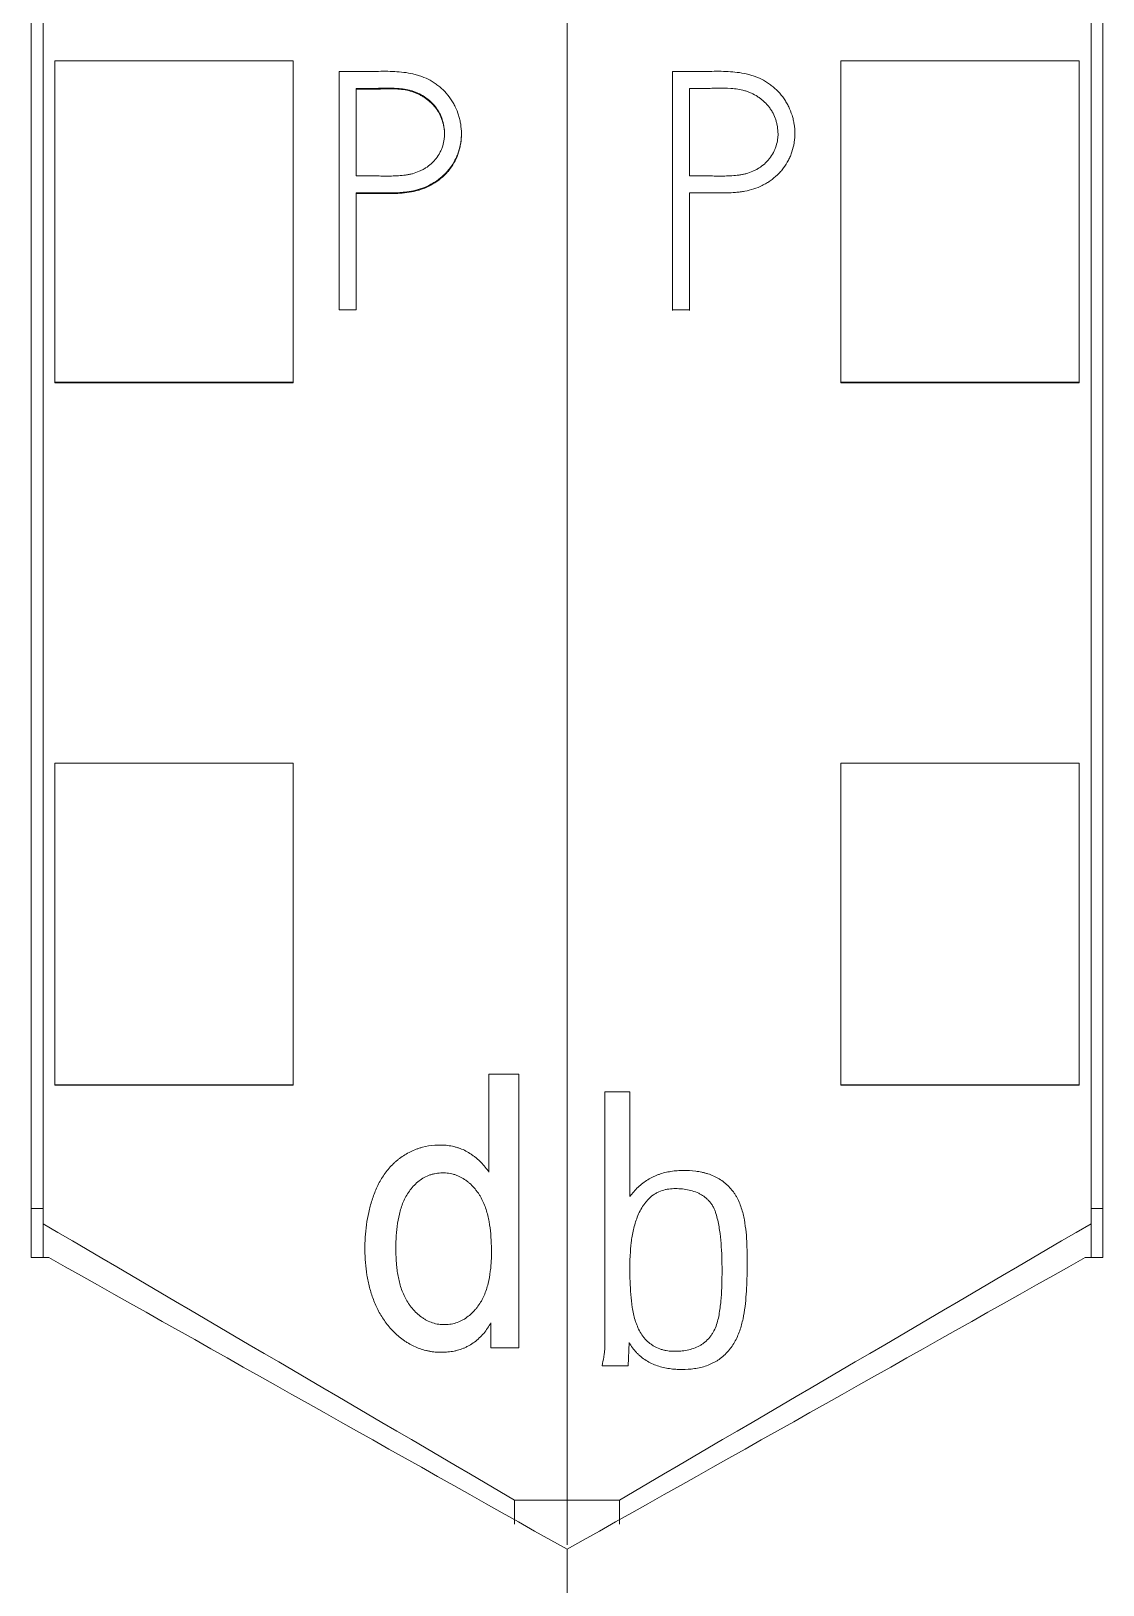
# Model space of a CAD drawing. Header units: millimetres. Extents: x 4137 to 6698, y 1400 to 3585.
# Drawn here: x 6142.55 to 6151.55, y 3246.34 to 3259.4 of the extents above; entities that cross this region are included whole.
import ezdxf

# ---------------------------------------------------------------- set-up
doc = ezdxf.new("R2010")
doc.units = ezdxf.units.MM
doc.layers.add('000-PI-Oprema', color=30, linetype='Continuous', lineweight=5)

msp = doc.modelspace()

# ---------------------------------------------------------------- linework, layer by layer
at = {"layer": '000-PI-Oprema', "color": 0, "linetype": 'ByBlock', "lineweight": 0}
for p, q in [((6147.048, 3360.472), (6147.048, 3247.054)), ((6147.048, 3360.472), (6147.048, 3247.054)), ((6142.648, 3249.376), (6142.648, 3358.191)), ((6151.448, 3358.191), (6151.448, 3249.376)), ((6142.748, 3256.446), (6142.748, 3259.147)), ((6142.748, 3259.147), (6144.748, 3259.147)), ((6144.748, 3256.446), (6144.748, 3259.147)), ((6149.348, 3256.446), (6149.348, 3259.147)), ((6151.348, 3259.147), (6149.348, 3259.147)), ((6151.348, 3256.446), (6151.348, 3259.147)), ((6145.135, 3259.057), (6145.135, 3257.055)), ((6147.935, 3259.057), (6147.935, 3257.055)), ((6145.276, 3258.18), (6145.276, 3258.915)), ((6148.076, 3258.18), (6148.076, 3258.915)), ((6146.161, 3258.529), (6146.161, 3258.535)), ((6148.961, 3258.529), (6148.961, 3258.535)), ((6145.276, 3257.055), (6145.276, 3258.038)), ((6148.076, 3257.055), (6148.076, 3258.038)), ((6145.135, 3257.055), (6145.276, 3257.055)), ((6147.935, 3257.055), (6148.076, 3257.055)), ((6147.935, 3257.055), (6147.935, 3257.049)), ((6148.076, 3257.055), (6148.076, 3257.049)), ((6142.748, 3256.441), (6142.748, 3256.446)), ((6142.748, 3256.446), (6144.748, 3256.446)), ((6142.748, 3256.441), (6144.748, 3256.441)), ((6144.748, 3256.441), (6144.748, 3256.446)), ((6149.348, 3256.441), (6149.348, 3256.446)), ((6151.348, 3256.446), (6149.348, 3256.446)), ((6151.348, 3256.441), (6149.348, 3256.441)), ((6151.348, 3256.441), (6151.348, 3256.446)), ((6142.748, 3250.544), (6142.748, 3253.245)), ((6142.748, 3253.245), (6144.748, 3253.245)), ((6144.748, 3250.544), (6144.748, 3253.245)), ((6149.348, 3250.544), (6149.348, 3253.245)), ((6151.348, 3253.245), (6149.348, 3253.245)), ((6151.348, 3250.544), (6151.348, 3253.245)), ((6142.748, 3250.541), (6142.748, 3250.544)), ((6142.748, 3250.544), (6144.748, 3250.544)), ((6142.748, 3250.541), (6144.748, 3250.541)), ((6144.748, 3250.541), (6144.748, 3250.544)), ((6146.392, 3250.633), (6146.392, 3249.808)), ((6146.644, 3250.633), (6146.392, 3250.633)), ((6146.644, 3248.333), (6146.644, 3250.633)), ((6151.348, 3250.544), (6149.348, 3250.544)), ((6149.348, 3250.541), (6149.348, 3250.544)), ((6151.348, 3250.541), (6149.348, 3250.541)), ((6151.348, 3250.541), (6151.348, 3250.544)), ((6147.576, 3250.483), (6147.365, 3250.483)), ((6147.576, 3249.604), (6147.576, 3250.483)), ((6142.548, 3249.505), (6142.648, 3249.505)), ((6151.548, 3249.505), (6151.448, 3249.505)), ((6142.648, 3249.091), (6142.648, 3249.376)), ((6151.448, 3249.376), (6151.448, 3249.091)), ((6142.548, 3249.091), (6142.698, 3249.091)), ((6151.398, 3249.091), (6151.548, 3249.091)), ((6146.409, 3248.543), (6146.409, 3248.333)), ((6146.409, 3248.333), (6146.644, 3248.333)), ((6147.561, 3248.183), (6147.569, 3248.377)), ((6147.344, 3248.183), (6147.561, 3248.183)), ((6146.608, 3247.054), (6146.608, 3246.851)), ((6147.048, 3247.054), (6146.608, 3247.054)), ((6147.048, 3247.054), (6147.048, 3246.677)), ((6147.048, 3247.054), (6147.048, 3246.684)), ((6147.488, 3247.054), (6147.048, 3247.054)), ((6147.488, 3246.851), (6147.488, 3247.054))]:
    msp.add_line(p, q, dxfattribs=at)
for points, knots in [([(6142.548, 3249.091), (6142.548, 3252.431), (6142.548, 3260.396), (6142.548, 3273.036), (6142.548, 3288.522), (6142.548, 3302.817), (6142.548, 3317.027), (6142.548, 3331.593), (6142.548, 3345.763), (6142.548, 3355.333), (6142.548, 3358.377)], [0, 0, 0, 0, 0.091483, 0.21812, 0.346206, 0.515858, 0.610111, 0.736264, 0.916066, 1, 1, 1, 1]), ([(6151.548, 3358.377), (6151.548, 3355.333), (6151.548, 3345.763), (6151.548, 3331.593), (6151.548, 3317.027), (6151.548, 3302.817), (6151.548, 3288.522), (6151.548, 3273.036), (6151.548, 3260.396), (6151.548, 3252.431), (6151.548, 3249.091)], [0, 0, 0, 0, 0.083934, 0.263736, 0.389889, 0.484142, 0.653794, 0.78188, 0.908517, 1, 1, 1, 1]), ([(6145.276, 3258.038), (6145.328, 3258.038), (6145.379, 3258.038), (6145.483, 3258.038), (6145.534, 3258.037), (6145.612, 3258.038), (6145.638, 3258.039), (6145.676, 3258.043), (6145.689, 3258.044), (6145.715, 3258.047), (6145.728, 3258.049), (6145.766, 3258.056), (6145.791, 3258.062), (6145.84, 3258.078), (6145.864, 3258.088), (6145.899, 3258.106), (6145.911, 3258.112), (6145.933, 3258.125), (6145.944, 3258.132), (6145.975, 3258.154), (6145.995, 3258.17), (6146.024, 3258.197), (6146.033, 3258.206), (6146.05, 3258.226), (6146.058, 3258.236), (6146.082, 3258.267), (6146.095, 3258.288), (6146.113, 3258.323), (6146.119, 3258.334), (6146.129, 3258.358), (6146.133, 3258.371), (6146.145, 3258.408), (6146.151, 3258.433), (6146.157, 3258.471), (6146.159, 3258.484), (6146.16, 3258.51), (6146.161, 3258.523), (6146.161, 3258.562), (6146.159, 3258.588), (6146.153, 3258.626), (6146.151, 3258.639), (6146.145, 3258.664), (6146.141, 3258.677), (6146.13, 3258.714), (6146.12, 3258.738), (6146.104, 3258.773), (6146.098, 3258.784), (6146.085, 3258.806), (6146.078, 3258.817), (6146.055, 3258.85), (6146.039, 3258.869), (6146.003, 3258.907), (6145.984, 3258.924), (6145.953, 3258.948), (6145.943, 3258.956), (6145.921, 3258.97), (6145.91, 3258.977), (6145.876, 3258.995), (6145.853, 3259.006), (6145.816, 3259.019), (6145.804, 3259.023), (6145.779, 3259.03), (6145.766, 3259.034), (6145.703, 3259.048), (6145.652, 3259.054), (6145.575, 3259.058), (6145.549, 3259.059), (6145.497, 3259.059), (6145.445, 3259.058), (6145.394, 3259.057), (6145.342, 3259.057), (6145.264, 3259.056), (6145.186, 3259.057), (6145.135, 3259.057)], [0, 0, 0, 0, 0.0625, 0.0625, 0.125, 0.125, 0.15625, 0.15625, 0.171875, 0.171875, 0.1875, 0.1875, 0.21875, 0.21875, 0.25, 0.25, 0.265625, 0.265625, 0.28125, 0.28125, 0.3125, 0.3125, 0.328125, 0.328125, 0.34375, 0.34375, 0.375, 0.375, 0.390625, 0.390625, 0.40625, 0.40625, 0.4375, 0.4375, 0.453125, 0.453125, 0.46875, 0.46875, 0.5, 0.5, 0.515625, 0.515625, 0.53125, 0.53125, 0.5625, 0.5625, 0.578125, 0.578125, 0.59375, 0.59375, 0.625, 0.625, 0.65625, 0.65625, 0.671875, 0.671875, 0.6875, 0.6875, 0.71875, 0.71875, 0.734375, 0.734375, 0.75, 0.75, 0.8125, 0.8125, 0.84375, 0.84375, 0.875, 0.90625, 0.90625, 0.9375, 1, 1, 1, 1]), ([(6148.076, 3258.038), (6148.128, 3258.038), (6148.179, 3258.038), (6148.283, 3258.038), (6148.334, 3258.037), (6148.412, 3258.038), (6148.438, 3258.039), (6148.476, 3258.043), (6148.489, 3258.044), (6148.515, 3258.047), (6148.528, 3258.049), (6148.566, 3258.056), (6148.591, 3258.062), (6148.64, 3258.078), (6148.664, 3258.088), (6148.699, 3258.106), (6148.711, 3258.112), (6148.733, 3258.125), (6148.744, 3258.132), (6148.775, 3258.154), (6148.795, 3258.17), (6148.824, 3258.197), (6148.833, 3258.206), (6148.85, 3258.226), (6148.858, 3258.236), (6148.882, 3258.267), (6148.895, 3258.288), (6148.913, 3258.323), (6148.919, 3258.334), (6148.929, 3258.358), (6148.933, 3258.371), (6148.945, 3258.408), (6148.951, 3258.433), (6148.957, 3258.471), (6148.959, 3258.484), (6148.96, 3258.51), (6148.961, 3258.523), (6148.961, 3258.562), (6148.959, 3258.588), (6148.953, 3258.626), (6148.951, 3258.639), (6148.945, 3258.664), (6148.941, 3258.677), (6148.93, 3258.714), (6148.92, 3258.738), (6148.904, 3258.773), (6148.898, 3258.784), (6148.885, 3258.806), (6148.878, 3258.817), (6148.855, 3258.85), (6148.839, 3258.869), (6148.803, 3258.907), (6148.784, 3258.924), (6148.753, 3258.948), (6148.743, 3258.956), (6148.721, 3258.97), (6148.71, 3258.977), (6148.676, 3258.995), (6148.653, 3259.006), (6148.616, 3259.019), (6148.604, 3259.023), (6148.579, 3259.03), (6148.566, 3259.034), (6148.503, 3259.048), (6148.452, 3259.054), (6148.375, 3259.058), (6148.349, 3259.059), (6148.297, 3259.059), (6148.245, 3259.058), (6148.194, 3259.057), (6148.142, 3259.057), (6148.064, 3259.056), (6147.986, 3259.057), (6147.935, 3259.057)], [0, 0, 0, 0, 0.0625, 0.0625, 0.125, 0.125, 0.15625, 0.15625, 0.171875, 0.171875, 0.1875, 0.1875, 0.21875, 0.21875, 0.25, 0.25, 0.265625, 0.265625, 0.28125, 0.28125, 0.3125, 0.3125, 0.328125, 0.328125, 0.34375, 0.34375, 0.375, 0.375, 0.390625, 0.390625, 0.40625, 0.40625, 0.4375, 0.4375, 0.453125, 0.453125, 0.46875, 0.46875, 0.5, 0.5, 0.515625, 0.515625, 0.53125, 0.53125, 0.5625, 0.5625, 0.578125, 0.578125, 0.59375, 0.59375, 0.625, 0.625, 0.65625, 0.65625, 0.671875, 0.671875, 0.6875, 0.6875, 0.71875, 0.71875, 0.734375, 0.734375, 0.75, 0.75, 0.8125, 0.8125, 0.84375, 0.84375, 0.875, 0.90625, 0.90625, 0.9375, 1, 1, 1, 1]), ([(6145.276, 3258.915), (6145.315, 3258.916), (6145.353, 3258.915), (6145.412, 3258.915), (6145.431, 3258.915), (6145.47, 3258.916), (6145.489, 3258.916), (6145.547, 3258.918), (6145.586, 3258.918), (6145.644, 3258.914), (6145.663, 3258.912), (6145.701, 3258.906), (6145.721, 3258.902), (6145.749, 3258.893), (6145.759, 3258.89), (6145.777, 3258.883), (6145.787, 3258.879), (6145.814, 3258.867), (6145.831, 3258.857), (6145.856, 3258.841), (6145.864, 3258.835), (6145.88, 3258.823), (6145.888, 3258.817), (6145.91, 3258.797), (6145.924, 3258.783), (6145.943, 3258.76), (6145.949, 3258.753), (6145.96, 3258.736), (6145.966, 3258.728), (6145.981, 3258.702), (6145.989, 3258.684), (6145.999, 3258.656), (6146.002, 3258.646), (6146.008, 3258.627), (6146.01, 3258.617), (6146.016, 3258.588), (6146.018, 3258.568), (6146.02, 3258.539), (6146.02, 3258.529), (6146.019, 3258.509), (6146.018, 3258.499), (6146.014, 3258.469), (6146.01, 3258.45), (6146.001, 3258.422), (6145.997, 3258.412), (6145.99, 3258.394), (6145.985, 3258.385), (6145.971, 3258.358), (6145.961, 3258.342), (6145.942, 3258.318), (6145.936, 3258.31), (6145.922, 3258.296), (6145.915, 3258.289), (6145.893, 3258.269), (6145.877, 3258.257), (6145.852, 3258.241), (6145.843, 3258.236), (6145.825, 3258.227), (6145.816, 3258.222), (6145.789, 3258.211), (6145.77, 3258.204), (6145.741, 3258.196), (6145.732, 3258.194), (6145.712, 3258.19), (6145.702, 3258.188), (6145.673, 3258.184), (6145.653, 3258.182), (6145.613, 3258.18), (6145.593, 3258.179), (6145.554, 3258.179), (6145.514, 3258.179), (6145.474, 3258.179), (6145.435, 3258.18), (6145.415, 3258.18), (6145.355, 3258.18), (6145.316, 3258.18), (6145.276, 3258.18)], [0, 0, 0, 0, 0.0625, 0.0625, 0.09375, 0.09375, 0.125, 0.125, 0.1875, 0.1875, 0.21875, 0.21875, 0.25, 0.25, 0.265625, 0.265625, 0.28125, 0.28125, 0.3125, 0.3125, 0.328125, 0.328125, 0.34375, 0.34375, 0.375, 0.375, 0.390625, 0.390625, 0.40625, 0.40625, 0.4375, 0.4375, 0.453125, 0.453125, 0.46875, 0.46875, 0.5, 0.5, 0.515625, 0.515625, 0.53125, 0.53125, 0.5625, 0.5625, 0.578125, 0.578125, 0.59375, 0.59375, 0.625, 0.625, 0.640625, 0.640625, 0.65625, 0.65625, 0.6875, 0.6875, 0.703125, 0.703125, 0.71875, 0.71875, 0.75, 0.75, 0.765625, 0.765625, 0.78125, 0.78125, 0.8125, 0.8125, 0.84375, 0.84375, 0.875, 0.90625, 0.90625, 0.9375, 0.9375, 1, 1, 1, 1]), ([(6146.019, 3258.529), (6146.019, 3258.532), (6146.019, 3258.535), (6146.019, 3258.548), (6146.018, 3258.558), (6146.016, 3258.578), (6146.015, 3258.587), (6146.009, 3258.617), (6146.004, 3258.636), (6145.994, 3258.664), (6145.99, 3258.673), (6145.982, 3258.691), (6145.969, 3258.718), (6145.953, 3258.742), (6145.934, 3258.765), (6145.927, 3258.773), (6145.914, 3258.788), (6145.907, 3258.794), (6145.884, 3258.814), (6145.869, 3258.826), (6145.844, 3258.843), (6145.835, 3258.848), (6145.818, 3258.858), (6145.809, 3258.862), (6145.782, 3258.875), (6145.764, 3258.882), (6145.726, 3258.894), (6145.707, 3258.899), (6145.668, 3258.906), (6145.648, 3258.908), (6145.589, 3258.912), (6145.55, 3258.912), (6145.491, 3258.91), (6145.472, 3258.91), (6145.433, 3258.909), (6145.413, 3258.909), (6145.354, 3258.909), (6145.315, 3258.91), (6145.276, 3258.909)], [0, 0, 0, 0, 0.009533, 0.009533, 0.040485, 0.040485, 0.071437, 0.071437, 0.133342, 0.133342, 0.164294, 0.164294, 0.195246, 0.25715, 0.25715, 0.288102, 0.288102, 0.319054, 0.319054, 0.380958, 0.380958, 0.41191, 0.41191, 0.442862, 0.442862, 0.504767, 0.504767, 0.566671, 0.566671, 0.628575, 0.628575, 0.752383, 0.752383, 0.814287, 0.814287, 0.876192, 0.876192, 1, 1, 1, 1]), ([(6148.076, 3258.915), (6148.115, 3258.916), (6148.153, 3258.915), (6148.212, 3258.915), (6148.231, 3258.915), (6148.27, 3258.916), (6148.289, 3258.916), (6148.347, 3258.918), (6148.386, 3258.918), (6148.444, 3258.914), (6148.463, 3258.912), (6148.501, 3258.906), (6148.521, 3258.902), (6148.549, 3258.893), (6148.559, 3258.89), (6148.577, 3258.883), (6148.587, 3258.879), (6148.614, 3258.867), (6148.631, 3258.857), (6148.656, 3258.841), (6148.664, 3258.835), (6148.68, 3258.823), (6148.688, 3258.817), (6148.71, 3258.797), (6148.724, 3258.783), (6148.743, 3258.76), (6148.749, 3258.753), (6148.76, 3258.736), (6148.766, 3258.728), (6148.781, 3258.702), (6148.789, 3258.684), (6148.799, 3258.656), (6148.802, 3258.646), (6148.808, 3258.627), (6148.81, 3258.617), (6148.816, 3258.588), (6148.818, 3258.568), (6148.82, 3258.539), (6148.82, 3258.529), (6148.819, 3258.509), (6148.818, 3258.499), (6148.814, 3258.469), (6148.81, 3258.45), (6148.801, 3258.422), (6148.797, 3258.412), (6148.79, 3258.394), (6148.785, 3258.385), (6148.771, 3258.358), (6148.761, 3258.342), (6148.742, 3258.318), (6148.736, 3258.31), (6148.722, 3258.296), (6148.715, 3258.289), (6148.693, 3258.269), (6148.677, 3258.257), (6148.652, 3258.241), (6148.643, 3258.236), (6148.625, 3258.227), (6148.616, 3258.222), (6148.589, 3258.211), (6148.57, 3258.204), (6148.541, 3258.196), (6148.532, 3258.194), (6148.512, 3258.19), (6148.502, 3258.188), (6148.473, 3258.184), (6148.453, 3258.182), (6148.413, 3258.18), (6148.393, 3258.179), (6148.354, 3258.179), (6148.314, 3258.179), (6148.274, 3258.179), (6148.235, 3258.18), (6148.215, 3258.18), (6148.155, 3258.18), (6148.116, 3258.18), (6148.076, 3258.18)], [0, 0, 0, 0, 0.0625, 0.0625, 0.09375, 0.09375, 0.125, 0.125, 0.1875, 0.1875, 0.21875, 0.21875, 0.25, 0.25, 0.265625, 0.265625, 0.28125, 0.28125, 0.3125, 0.3125, 0.328125, 0.328125, 0.34375, 0.34375, 0.375, 0.375, 0.390625, 0.390625, 0.40625, 0.40625, 0.4375, 0.4375, 0.453125, 0.453125, 0.46875, 0.46875, 0.5, 0.5, 0.515625, 0.515625, 0.53125, 0.53125, 0.5625, 0.5625, 0.578125, 0.578125, 0.59375, 0.59375, 0.625, 0.625, 0.640625, 0.640625, 0.65625, 0.65625, 0.6875, 0.6875, 0.703125, 0.703125, 0.71875, 0.71875, 0.75, 0.75, 0.765625, 0.765625, 0.78125, 0.78125, 0.8125, 0.8125, 0.84375, 0.84375, 0.875, 0.90625, 0.90625, 0.9375, 0.9375, 1, 1, 1, 1]), ([(6146.161, 3258.529), (6146.161, 3258.504), (6146.159, 3258.479), (6146.153, 3258.441), (6146.151, 3258.428), (6146.145, 3258.403), (6146.142, 3258.391), (6146.13, 3258.353), (6146.12, 3258.33), (6146.096, 3258.284), (6146.083, 3258.262), (6146.059, 3258.231), (6146.051, 3258.22), (6146.034, 3258.201), (6146.025, 3258.192), (6145.997, 3258.165), (6145.977, 3258.149), (6145.944, 3258.126), (6145.933, 3258.119), (6145.911, 3258.106), (6145.9, 3258.1), (6145.865, 3258.082), (6145.841, 3258.073), (6145.804, 3258.06), (6145.792, 3258.057), (6145.766, 3258.051), (6145.754, 3258.048), (6145.69, 3258.036), (6145.639, 3258.033), (6145.535, 3258.03), (6145.483, 3258.031), (6145.38, 3258.032), (6145.328, 3258.032), (6145.276, 3258.032)], [0, 0, 0, 0, 0.065202, 0.065202, 0.098588, 0.098588, 0.131973, 0.131973, 0.198745, 0.198745, 0.265516, 0.265516, 0.298902, 0.298902, 0.332287, 0.332287, 0.399059, 0.399059, 0.432444, 0.432444, 0.46583, 0.46583, 0.532601, 0.532601, 0.565987, 0.565987, 0.599372, 0.599372, 0.732915, 0.732915, 0.866457, 0.866457, 1, 1, 1, 1]), ([(6147.365, 3250.483), (6147.365, 3250.1), (6147.365, 3249.525), (6147.365, 3248.854), (6147.365, 3248.542), (6147.365, 3248.41), (6147.365, 3248.374), (6147.365, 3248.35), (6147.365, 3248.338), (6147.364, 3248.314), (6147.363, 3248.302), (6147.36, 3248.279), (6147.358, 3248.267), (6147.352, 3248.231), (6147.348, 3248.207), (6147.344, 3248.183)], [0, 0, 0, 0, 0.5, 0.75, 0.875, 0.90625, 0.921875, 0.921875, 0.9375, 0.9375, 0.953125, 0.953125, 0.96875, 0.96875, 1, 1, 1, 1]), ([(6146.392, 3249.808), (6146.373, 3249.838), (6146.351, 3249.866), (6146.314, 3249.904), (6146.301, 3249.916), (6146.28, 3249.933), (6146.273, 3249.938), (6146.258, 3249.949), (6146.251, 3249.954), (6146.229, 3249.969), (6146.214, 3249.978), (6146.183, 3249.995), (6146.158, 3250.006), (6146.133, 3250.014), (6146.116, 3250.019), (6146.107, 3250.022), (6146.081, 3250.028), (6146.046, 3250.034), (6146.01, 3250.037), (6145.975, 3250.037), (6145.956, 3250.037), (6145.903, 3250.033), (6145.868, 3250.027), (6145.825, 3250.016), (6145.816, 3250.013), (6145.799, 3250.008), (6145.791, 3250.005), (6145.765, 3249.995), (6145.749, 3249.988), (6145.701, 3249.965), (6145.671, 3249.946), (6145.635, 3249.919), (6145.628, 3249.914), (6145.614, 3249.902), (6145.594, 3249.885), (6145.563, 3249.853), (6145.54, 3249.826), (6145.518, 3249.798), (6145.508, 3249.783), (6145.479, 3249.737), (6145.463, 3249.706), (6145.434, 3249.642), (6145.421, 3249.608), (6145.405, 3249.558), (6145.4, 3249.54), (6145.391, 3249.506), (6145.378, 3249.454), (6145.369, 3249.402), (6145.355, 3249.297), (6145.35, 3249.227), (6145.351, 3249.12), (6145.352, 3249.085), (6145.358, 3249.014), (6145.366, 3248.944), (6145.381, 3248.875), (6145.399, 3248.807), (6145.409, 3248.773), (6145.435, 3248.706), (6145.449, 3248.673), (6145.482, 3248.611), (6145.501, 3248.581), (6145.532, 3248.537), (6145.543, 3248.523), (6145.566, 3248.496), (6145.602, 3248.456), (6145.642, 3248.422), (6145.678, 3248.396), (6145.685, 3248.391), (6145.7, 3248.381), (6145.708, 3248.376), (6145.731, 3248.362), (6145.778, 3248.337), (6145.828, 3248.32), (6145.871, 3248.309), (6145.88, 3248.307), (6145.897, 3248.304), (6145.906, 3248.302), (6145.933, 3248.298), (6145.95, 3248.297), (6145.986, 3248.295), (6146.004, 3248.295), (6146.039, 3248.297), (6146.057, 3248.299), (6146.083, 3248.303), (6146.092, 3248.304), (6146.11, 3248.308), (6146.136, 3248.314), (6146.169, 3248.325), (6146.194, 3248.336), (6146.21, 3248.344), (6146.218, 3248.348), (6146.241, 3248.361), (6146.271, 3248.381), (6146.298, 3248.404), (6146.324, 3248.428), (6146.337, 3248.441), (6146.371, 3248.482), (6146.391, 3248.512), (6146.409, 3248.543)], [0, 0, 0, 0, 0.03125, 0.03125, 0.046875, 0.046875, 0.054687, 0.054687, 0.0625, 0.0625, 0.078125, 0.078125, 0.09375, 0.101562, 0.101562, 0.109375, 0.109375, 0.125, 0.140625, 0.140625, 0.15625, 0.15625, 0.1875, 0.1875, 0.195312, 0.195312, 0.203125, 0.203125, 0.21875, 0.21875, 0.25, 0.25, 0.257813, 0.257813, 0.265625, 0.28125, 0.296875, 0.296875, 0.3125, 0.3125, 0.34375, 0.34375, 0.375, 0.375, 0.390625, 0.390625, 0.40625, 0.4375, 0.4375, 0.5, 0.5, 0.53125, 0.53125, 0.5625, 0.59375, 0.59375, 0.625, 0.625, 0.65625, 0.65625, 0.6875, 0.6875, 0.703125, 0.703125, 0.71875, 0.75, 0.75, 0.757813, 0.757813, 0.765625, 0.765625, 0.78125, 0.8125, 0.8125, 0.820313, 0.820313, 0.828125, 0.828125, 0.84375, 0.84375, 0.859375, 0.859375, 0.875, 0.875, 0.882813, 0.882813, 0.890625, 0.90625, 0.914063, 0.914063, 0.921875, 0.921875, 0.9375, 0.953125, 0.953125, 0.96875, 0.96875, 1, 1, 1, 1]), ([(6145.724, 3249.649), (6145.745, 3249.678), (6145.768, 3249.704), (6145.808, 3249.738), (6145.823, 3249.748), (6145.853, 3249.767), (6145.876, 3249.778), (6145.901, 3249.787), (6145.918, 3249.792), (6145.927, 3249.794), (6145.953, 3249.8), (6145.97, 3249.802), (6145.997, 3249.803), (6146.005, 3249.803), (6146.023, 3249.803), (6146.032, 3249.802), (6146.058, 3249.799), (6146.084, 3249.795), (6146.109, 3249.787), (6146.126, 3249.781), (6146.134, 3249.777), (6146.158, 3249.766), (6146.174, 3249.758), (6146.195, 3249.743), (6146.203, 3249.738), (6146.216, 3249.727), (6146.223, 3249.722), (6146.243, 3249.704), (6146.255, 3249.691), (6146.273, 3249.672), (6146.278, 3249.665), (6146.289, 3249.651), (6146.294, 3249.644), (6146.305, 3249.63), (6146.309, 3249.623), (6146.319, 3249.608), (6146.323, 3249.6), (6146.344, 3249.561), (6146.357, 3249.529), (6146.373, 3249.479), (6146.378, 3249.462), (6146.386, 3249.428), (6146.39, 3249.411), (6146.4, 3249.359), (6146.404, 3249.324), (6146.41, 3249.255), (6146.412, 3249.22), (6146.414, 3249.151), (6146.414, 3249.116), (6146.412, 3249.063), (6146.411, 3249.046), (6146.408, 3249.011), (6146.406, 3248.994), (6146.399, 3248.941), (6146.393, 3248.907), (6146.381, 3248.856), (6146.376, 3248.839), (6146.365, 3248.805), (6146.359, 3248.789), (6146.338, 3248.741), (6146.321, 3248.711), (6146.295, 3248.676), (6146.29, 3248.669), (6146.278, 3248.655), (6146.272, 3248.649), (6146.255, 3248.629), (6146.242, 3248.617), (6146.215, 3248.595), (6146.201, 3248.584), (6146.178, 3248.57), (6146.17, 3248.566), (6146.155, 3248.558), (6146.131, 3248.547), (6146.106, 3248.539), (6146.072, 3248.532), (6146.054, 3248.53), (6146.019, 3248.528), (6146.001, 3248.528), (6145.966, 3248.531), (6145.949, 3248.534), (6145.915, 3248.544), (6145.89, 3248.553), (6145.867, 3248.565), (6145.852, 3248.574), (6145.844, 3248.579), (6145.808, 3248.603), (6145.782, 3248.627), (6145.752, 3248.66), (6145.747, 3248.666), (6145.736, 3248.68), (6145.73, 3248.687), (6145.715, 3248.708), (6145.705, 3248.723), (6145.688, 3248.754), (6145.681, 3248.77), (6145.667, 3248.802), (6145.66, 3248.818), (6145.644, 3248.868), (6145.636, 3248.902), (6145.626, 3248.953), (6145.623, 3248.971), (6145.619, 3249.006), (6145.617, 3249.023), (6145.612, 3249.075), (6145.611, 3249.11), (6145.61, 3249.18), (6145.611, 3249.215), (6145.614, 3249.284), (6145.617, 3249.319), (6145.626, 3249.388), (6145.632, 3249.423), (6145.648, 3249.491), (6145.659, 3249.525), (6145.679, 3249.573), (6145.687, 3249.589), (6145.704, 3249.62), (6145.713, 3249.635), (6145.724, 3249.649)], [0, 0, 0, 0, 0.03125, 0.03125, 0.046875, 0.046875, 0.0625, 0.070312, 0.070312, 0.078125, 0.078125, 0.09375, 0.09375, 0.101563, 0.101563, 0.109375, 0.109375, 0.125, 0.132813, 0.132813, 0.140625, 0.140625, 0.15625, 0.15625, 0.164063, 0.164063, 0.171875, 0.171875, 0.1875, 0.1875, 0.195313, 0.195313, 0.203125, 0.203125, 0.210938, 0.210938, 0.21875, 0.21875, 0.25, 0.25, 0.265625, 0.265625, 0.28125, 0.28125, 0.3125, 0.3125, 0.34375, 0.34375, 0.375, 0.375, 0.390625, 0.390625, 0.40625, 0.40625, 0.4375, 0.4375, 0.453125, 0.453125, 0.46875, 0.46875, 0.5, 0.5, 0.507813, 0.507813, 0.515625, 0.515625, 0.53125, 0.53125, 0.546875, 0.546875, 0.554688, 0.554688, 0.5625, 0.578125, 0.578125, 0.59375, 0.59375, 0.609375, 0.609375, 0.625, 0.625, 0.640625, 0.648438, 0.648438, 0.65625, 0.65625, 0.6875, 0.6875, 0.695313, 0.695313, 0.703125, 0.703125, 0.71875, 0.71875, 0.734375, 0.734375, 0.75, 0.75, 0.78125, 0.78125, 0.796875, 0.796875, 0.8125, 0.8125, 0.84375, 0.84375, 0.875, 0.875, 0.90625, 0.90625, 0.9375, 0.9375, 0.96875, 0.96875, 0.984375, 0.984375, 1, 1, 1, 1]), ([(6147.569, 3248.377), (6147.586, 3248.347), (6147.607, 3248.319), (6147.637, 3248.287), (6147.643, 3248.281), (6147.656, 3248.269), (6147.663, 3248.263), (6147.683, 3248.246), (6147.712, 3248.226), (6147.742, 3248.209), (6147.774, 3248.194), (6147.79, 3248.188), (6147.84, 3248.171), (6147.874, 3248.163), (6147.926, 3248.156), (6147.943, 3248.154), (6147.978, 3248.152), (6147.996, 3248.151), (6148.048, 3248.151), (6148.083, 3248.153), (6148.135, 3248.161), (6148.152, 3248.164), (6148.186, 3248.172), (6148.203, 3248.177), (6148.236, 3248.189), (6148.26, 3248.199), (6148.283, 3248.211), (6148.299, 3248.219), (6148.306, 3248.224), (6148.343, 3248.248), (6148.37, 3248.271), (6148.399, 3248.303), (6148.405, 3248.309), (6148.416, 3248.323), (6148.421, 3248.33), (6148.437, 3248.351), (6148.446, 3248.366), (6148.472, 3248.411), (6148.486, 3248.443), (6148.504, 3248.493), (6148.509, 3248.51), (6148.518, 3248.544), (6148.522, 3248.56), (6148.533, 3248.611), (6148.538, 3248.645), (6148.547, 3248.714), (6148.55, 3248.749), (6148.558, 3248.852), (6148.56, 3248.922), (6148.56, 3249.027), (6148.56, 3249.061), (6148.56, 3249.114), (6148.56, 3249.131), (6148.559, 3249.166), (6148.559, 3249.183), (6148.557, 3249.235), (6148.555, 3249.27), (6148.548, 3249.339), (6148.543, 3249.374), (6148.534, 3249.425), (6148.53, 3249.442), (6148.522, 3249.475), (6148.517, 3249.492), (6148.506, 3249.526), (6148.5, 3249.542), (6148.486, 3249.574), (6148.479, 3249.589), (6148.465, 3249.612), (6148.461, 3249.619), (6148.451, 3249.634), (6148.446, 3249.641), (6148.43, 3249.662), (6148.408, 3249.689), (6148.382, 3249.712), (6148.355, 3249.733), (6148.341, 3249.743), (6148.296, 3249.77), (6148.264, 3249.784), (6148.222, 3249.798), (6148.214, 3249.8), (6148.197, 3249.805), (6148.171, 3249.811), (6148.146, 3249.815), (6148.094, 3249.822), (6148.059, 3249.824), (6148.007, 3249.823), (6147.99, 3249.823), (6147.955, 3249.82), (6147.938, 3249.818), (6147.887, 3249.81), (6147.853, 3249.802), (6147.813, 3249.788), (6147.804, 3249.784), (6147.788, 3249.778), (6147.78, 3249.774), (6147.756, 3249.763), (6147.711, 3249.738), (6147.67, 3249.707), (6147.632, 3249.671), (6147.62, 3249.658), (6147.597, 3249.632), (6147.586, 3249.618), (6147.576, 3249.604)], [0, 0, 0, 0, 0.03125, 0.03125, 0.039062, 0.039062, 0.046875, 0.046875, 0.0625, 0.078125, 0.078125, 0.09375, 0.09375, 0.125, 0.125, 0.140625, 0.140625, 0.15625, 0.15625, 0.1875, 0.1875, 0.203125, 0.203125, 0.21875, 0.21875, 0.234375, 0.242187, 0.242187, 0.25, 0.25, 0.28125, 0.28125, 0.289062, 0.289062, 0.296875, 0.296875, 0.3125, 0.3125, 0.34375, 0.34375, 0.359375, 0.359375, 0.375, 0.375, 0.40625, 0.40625, 0.4375, 0.4375, 0.5, 0.5, 0.53125, 0.53125, 0.546875, 0.546875, 0.5625, 0.5625, 0.59375, 0.59375, 0.625, 0.625, 0.640625, 0.640625, 0.65625, 0.65625, 0.671875, 0.671875, 0.6875, 0.6875, 0.695312, 0.695312, 0.703125, 0.703125, 0.71875, 0.734375, 0.734375, 0.75, 0.75, 0.78125, 0.78125, 0.789062, 0.789062, 0.796875, 0.8125, 0.8125, 0.84375, 0.84375, 0.859375, 0.859375, 0.875, 0.875, 0.90625, 0.90625, 0.914063, 0.914063, 0.921875, 0.921875, 0.9375, 0.96875, 0.96875, 0.984375, 0.984375, 1, 1, 1, 1]), ([(6147.638, 3249.431), (6147.652, 3249.467), (6147.669, 3249.501), (6147.696, 3249.54), (6147.702, 3249.548), (6147.714, 3249.563), (6147.72, 3249.57), (6147.74, 3249.591), (6147.754, 3249.604), (6147.777, 3249.621), (6147.786, 3249.626), (6147.802, 3249.636), (6147.828, 3249.649), (6147.855, 3249.658), (6147.883, 3249.664), (6147.893, 3249.666), (6147.912, 3249.668), (6147.921, 3249.669), (6147.94, 3249.671), (6147.95, 3249.671), (6147.969, 3249.671), (6147.978, 3249.67), (6148.007, 3249.669), (6148.026, 3249.667), (6148.063, 3249.661), (6148.082, 3249.657), (6148.118, 3249.646), (6148.136, 3249.64), (6148.162, 3249.627), (6148.17, 3249.623), (6148.187, 3249.613), (6148.203, 3249.602), (6148.217, 3249.59), (6148.231, 3249.577), (6148.238, 3249.57), (6148.251, 3249.555), (6148.256, 3249.547), (6148.267, 3249.532), (6148.272, 3249.523), (6148.281, 3249.506), (6148.285, 3249.498), (6148.292, 3249.48), (6148.295, 3249.471), (6148.304, 3249.444), (6148.309, 3249.425), (6148.322, 3249.37), (6148.328, 3249.332), (6148.338, 3249.257), (6148.341, 3249.219), (6148.346, 3249.143), (6148.348, 3249.105), (6148.349, 3249.029), (6148.35, 3248.991), (6148.349, 3248.915), (6148.348, 3248.877), (6148.345, 3248.801), (6148.343, 3248.762), (6148.336, 3248.687), (6148.331, 3248.649), (6148.321, 3248.593), (6148.317, 3248.574), (6148.307, 3248.538), (6148.301, 3248.52), (6148.294, 3248.502)], [0, 0, 0, 0, 0.0625, 0.0625, 0.078125, 0.078125, 0.09375, 0.09375, 0.125, 0.125, 0.140625, 0.140625, 0.15625, 0.1875, 0.1875, 0.203125, 0.203125, 0.21875, 0.21875, 0.234375, 0.234375, 0.25, 0.25, 0.28125, 0.28125, 0.3125, 0.3125, 0.34375, 0.34375, 0.359375, 0.359375, 0.375, 0.390625, 0.390625, 0.40625, 0.40625, 0.421875, 0.421875, 0.4375, 0.4375, 0.453125, 0.453125, 0.46875, 0.46875, 0.5, 0.5, 0.5625, 0.5625, 0.625, 0.625, 0.6875, 0.6875, 0.75, 0.75, 0.8125, 0.8125, 0.875, 0.875, 0.9375, 0.9375, 0.96875, 0.96875, 1, 1, 1, 1]), ([(6148.294, 3248.502), (6148.286, 3248.485), (6148.278, 3248.468), (6148.264, 3248.445), (6148.259, 3248.437), (6148.248, 3248.423), (6148.242, 3248.416), (6148.223, 3248.395), (6148.203, 3248.377), (6148.18, 3248.361), (6148.164, 3248.352), (6148.156, 3248.347), (6148.115, 3248.327), (6148.08, 3248.317), (6148.025, 3248.308), (6148.007, 3248.306), (6147.98, 3248.304), (6147.971, 3248.304), (6147.952, 3248.304), (6147.943, 3248.304), (6147.916, 3248.305), (6147.898, 3248.307), (6147.871, 3248.312), (6147.862, 3248.314), (6147.844, 3248.318), (6147.817, 3248.327), (6147.792, 3248.338), (6147.768, 3248.352), (6147.761, 3248.357), (6147.746, 3248.368), (6147.731, 3248.379), (6147.718, 3248.392), (6147.705, 3248.405), (6147.699, 3248.412), (6147.682, 3248.434), (6147.672, 3248.449), (6147.653, 3248.481), (6147.645, 3248.497), (6147.635, 3248.523), (6147.631, 3248.531), (6147.625, 3248.549), (6147.622, 3248.557), (6147.614, 3248.584), (6147.609, 3248.601), (6147.602, 3248.637), (6147.598, 3248.655), (6147.59, 3248.709), (6147.586, 3248.745), (6147.581, 3248.818), (6147.579, 3248.854), (6147.576, 3248.927), (6147.576, 3248.963), (6147.576, 3249.018), (6147.576, 3249.036), (6147.576, 3249.073), (6147.577, 3249.091), (6147.58, 3249.145), (6147.583, 3249.182), (6147.589, 3249.236), (6147.592, 3249.254), (6147.598, 3249.29), (6147.602, 3249.308), (6147.614, 3249.362), (6147.624, 3249.397), (6147.638, 3249.431)], [0, 0, 0, 0, 0.03125, 0.03125, 0.046875, 0.046875, 0.0625, 0.0625, 0.09375, 0.109375, 0.109375, 0.125, 0.125, 0.1875, 0.1875, 0.21875, 0.21875, 0.234375, 0.234375, 0.25, 0.25, 0.28125, 0.28125, 0.296875, 0.296875, 0.3125, 0.34375, 0.34375, 0.359375, 0.359375, 0.375, 0.390625, 0.390625, 0.40625, 0.40625, 0.4375, 0.4375, 0.46875, 0.46875, 0.484375, 0.484375, 0.5, 0.5, 0.53125, 0.53125, 0.5625, 0.5625, 0.625, 0.625, 0.6875, 0.6875, 0.75, 0.75, 0.78125, 0.78125, 0.8125, 0.8125, 0.875, 0.875, 0.90625, 0.90625, 0.9375, 0.9375, 1, 1, 1, 1]), ([(6147.048, 3246.64), (6147.048, 3245.132), (6147.048, 3241.882), (6147.048, 3237.599), (6147.048, 3234.824), (6147.048, 3233.791)], [0, 0, 0, 0, 0.352188, 0.75882, 1, 1, 1, 1]), ([(6147.048, 3246.64), (6147.048, 3245.132), (6147.048, 3241.882), (6147.048, 3236.599), (6147.048, 3232.824), (6147.048, 3230.792)], [0, 0, 0, 0, 0.285532, 0.615204, 1, 1, 1, 1])]:
    msp.add_open_spline(points, degree=3, knots=knots, dxfattribs=at)
for points in [[(6142.648, 3249.376), (6143.967, 3248.601), (6145.287, 3247.827), (6146.608, 3247.054)], [(6147.488, 3247.054), (6148.808, 3247.827), (6150.128, 3248.601), (6151.448, 3249.376)], [(6147.048, 3246.64), (6145.598, 3247.457), (6144.148, 3248.274), (6142.698, 3249.091)], [(6151.398, 3249.091), (6149.948, 3248.274), (6148.498, 3247.457), (6147.048, 3246.64)]]:
    msp.add_open_spline(points, degree=3, dxfattribs=at)

doc.saveas('drawing.dxf')
